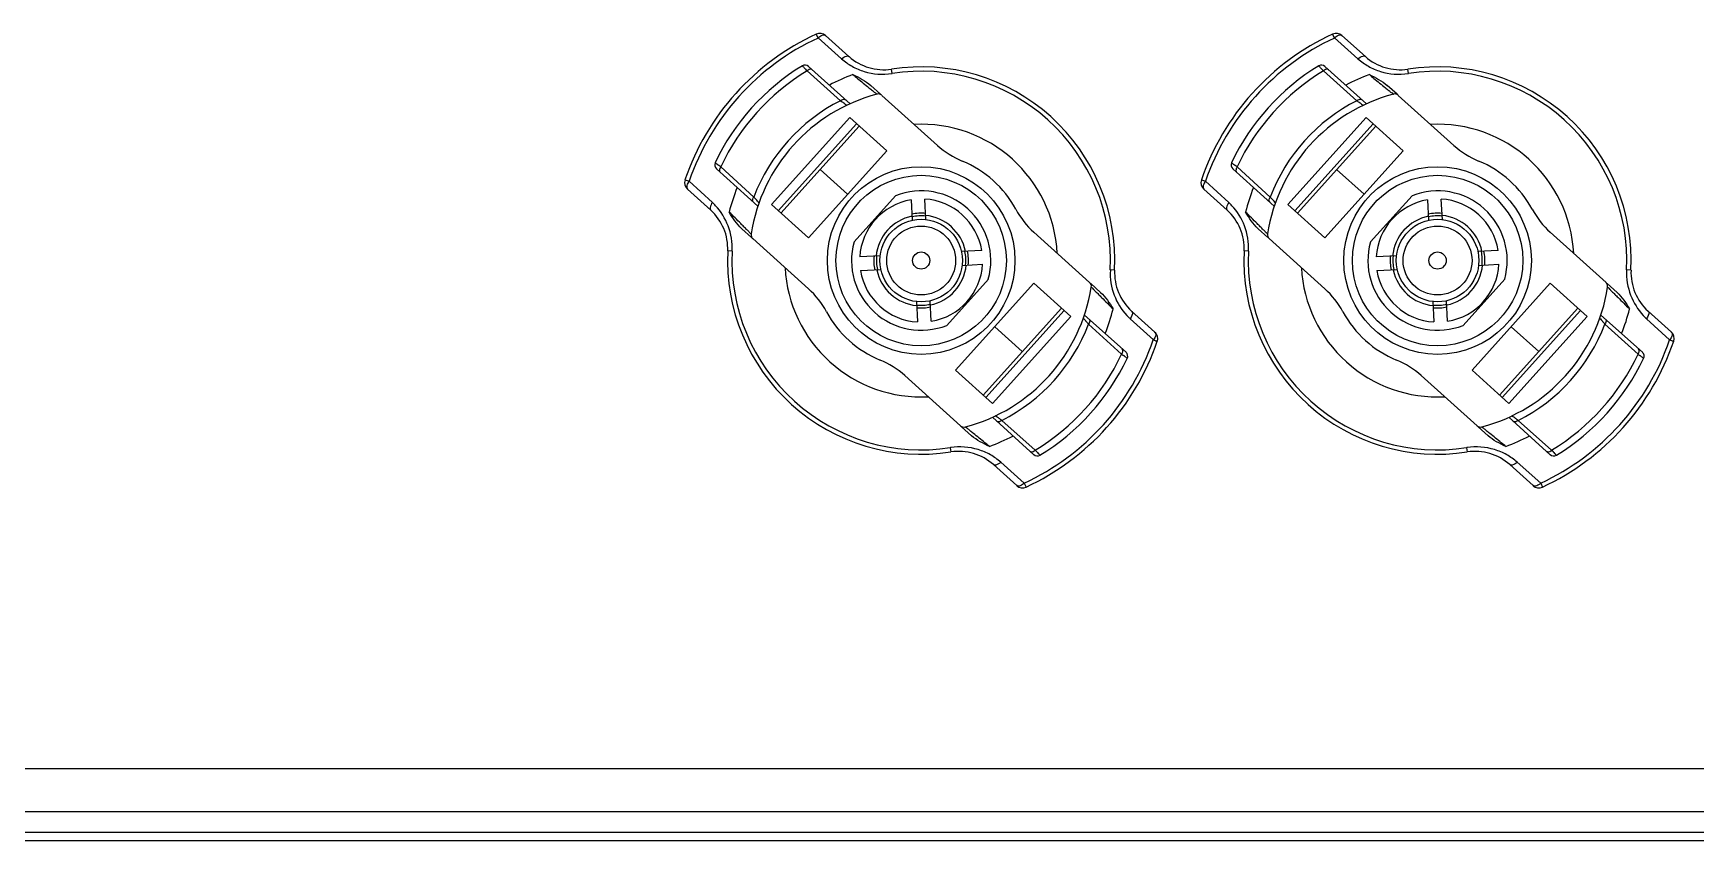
# Model space of a CAD drawing. Header units: millimetres. Extents: x 10297564 to 11610295, y -9287743 to -8409454.
# Drawn here: x 10488169 to 10490107, y -9077752 to -9076811 of the extents above; entities that cross this region are included whole.
import ezdxf

# ---------------------------------------------------------------- set-up
doc = ezdxf.new("R2010")
doc.units = ezdxf.units.MM
doc.header["$LTSCALE"] = 100
doc.layers.add('-0', color=7, linetype='Continuous')

# ---------------------------------------------------------------- blocks, each defined once
blk = doc.blocks.new('인버터 외형도')
at = {"layer": '-0', "linetype": 'Continuous'}
for p, q in [((89957.6, 53531), (89956, 53534.4)), ((89984.6, 53514.8), (89964.2, 53533.1)), ((90409, 53531), (90407.4, 53534.4)), ((90436.1, 53514.8), (90415.6, 53533.1)), ((89957.6, 53531), (89978.2, 53512.7)), ((90409, 53531), (90429.6, 53512.7)), ((89985.5, 53473.4), (89949.2, 53506.1)), ((90022.3, 53500), (90021.7, 53503.7)), ((90437, 53473.4), (90400.7, 53506.1)), ((90473.8, 53500), (90473.2, 53503.7)), ((89948.1, 53502.1), (89977.3, 53476.1)), ((90012.3, 53481.7), (90003.6, 53489.5)), ((90399.5, 53502.1), (90428.7, 53476.1)), ((90463.8, 53481.7), (90455.1, 53489.5)), ((90013.3, 53480.8), (90062, 53437)), ((90464.7, 53480.8), (90513.4, 53437)), ((89985.3, 53461.4), (89916.9, 53385.4)), ((89985.3, 53461.4), (90017.7, 53432.3)), ((90436.8, 53461.4), (90368.3, 53385.4)), ((90436.8, 53461.4), (90469.1, 53432.3)), ((89991.3, 53456), (89922.8, 53380)), ((89993.6, 53454), (89925.1, 53377.9)), ((90442.8, 53456), (90374.3, 53380)), ((90445.1, 53454), (90376.6, 53377.9)), ((90017.7, 53432.3), (89949.2, 53356.3)), ((90469.1, 53432.3), (90400.7, 53356.3)), ((89905, 53384), (89868.7, 53416.6)), ((89901.4, 53391.9), (89872.5, 53418.2)), ((90356.4, 53384), (90320.1, 53416.6)), ((90352.9, 53391.9), (90324, 53418.2)), ((89841.3, 53407), (89844.8, 53405.8)), ((89865.2, 53387.1), (89844.8, 53405.8)), ((89959.4, 53415.9), (89983.4, 53394.3)), ((90292.7, 53407), (90296.3, 53405.8)), ((90316.6, 53387.1), (90296.3, 53405.8)), ((90410.9, 53415.9), (90434.9, 53394.3)), ((89843.3, 53398.9), (89863.8, 53380.5)), ((89989, 53352.7), (90025.4, 53393.1)), ((90038.9, 53389.4), (90039.9, 53371.4)), ((90051.9, 53372), (90051, 53390.1)), ((90294.8, 53398.9), (90315.2, 53380.5)), ((90440.5, 53352.7), (90476.9, 53393.1)), ((90490.4, 53389.4), (90491.3, 53371.4)), ((90503.4, 53372), (90502.4, 53390.1)), ((89949.2, 53356.3), (89916.9, 53385.4)), ((90400.7, 53356.3), (90368.3, 53385.4)), ((89899.5, 53356.5), (89890.9, 53364.2)), ((90195, 53317.2), (90146.3, 53361.1)), ((90350.9, 53356.5), (90342.3, 53364.2)), ((90646.5, 53317.2), (90597.7, 53361.1)), ((89882.4, 53344.6), (89878.6, 53344.8)), ((89900.5, 53355.6), (89949.2, 53311.7)), ((90100.8, 53345.2), (90082.7, 53344.3)), ((90333.9, 53344.6), (90330.1, 53344.8)), ((90352, 53355.6), (90400.7, 53311.7)), ((90552.2, 53345.2), (90534.2, 53344.3)), ((90012.1, 53340.6), (89994.1, 53339.6)), ((90083.3, 53332.2), (90101.4, 53333.2)), ((90463.6, 53340.6), (90445.6, 53339.6)), ((90534.8, 53332.2), (90552.9, 53333.2)), ((89994.7, 53327.6), (90012.8, 53328.5)), ((90106.5, 53320.1), (90070.1, 53279.7)), ((90077.8, 53240.5), (90146.3, 53316.5)), ((90146.3, 53316.5), (90178.6, 53287.4)), ((90196, 53316.3), (90204.6, 53308.5)), ((90216.8, 53328), (90213.1, 53328.2)), ((90446.2, 53327.6), (90464.2, 53328.5)), ((90557.9, 53320.1), (90521.6, 53279.7)), ((90529.3, 53240.5), (90597.7, 53316.5)), ((90597.7, 53316.5), (90630.1, 53287.4)), ((90647.5, 53316.3), (90656.1, 53308.5)), ((90668.3, 53328), (90664.5, 53328.2)), ((90043.6, 53300.8), (90044.5, 53282.7)), ((90056.5, 53283.4), (90055.6, 53301.4)), ((90495, 53300.8), (90496, 53282.7)), ((90508, 53283.4), (90507.1, 53301.4)), ((90101.8, 53218.8), (90170.3, 53294.9)), ((90104.2, 53216.7), (90172.6, 53292.8)), ((90178.6, 53287.4), (90110.1, 53211.4)), ((90226.8, 53256.2), (90190.5, 53288.8)), ((90230.3, 53285.6), (90250.7, 53267)), ((90252.1, 53273.9), (90231.7, 53292.2)), ((90553.3, 53218.8), (90621.8, 53294.9)), ((90555.6, 53216.7), (90624.1, 53292.8)), ((90630.1, 53287.4), (90561.6, 53211.4)), ((90678.3, 53256.2), (90642, 53288.8)), ((90681.8, 53285.6), (90702.1, 53267)), ((90703.6, 53273.9), (90683.2, 53292.2)), ((90136.1, 53256.8), (90112, 53278.5)), ((90194, 53280.9), (90223, 53254.6)), ((90587.6, 53256.8), (90563.5, 53278.5)), ((90645.5, 53280.9), (90674.5, 53254.6)), ((90033.5, 53235.8), (90082.2, 53192)), ((90110.1, 53211.4), (90077.8, 53240.5)), ((90485, 53235.8), (90533.7, 53192)), ((90561.6, 53211.4), (90529.3, 53240.5)), ((90146.2, 53166.7), (90110, 53199.4)), ((90597.7, 53166.7), (90561.4, 53199.4)), ((90083.1, 53191.1), (90091.8, 53183.3)), ((90147.4, 53170.7), (90118.2, 53196.7)), ((90534.6, 53191.1), (90543.3, 53183.3)), ((90598.9, 53170.7), (90569.7, 53196.7)), ((90073.2, 53172.8), (90073.7, 53169.1)), ((90524.6, 53172.8), (90525.2, 53169.1)), ((90110.9, 53158), (90131.3, 53139.7)), ((90137.9, 53141.8), (90117.3, 53160.1)), ((90562.3, 53158), (90582.8, 53139.7)), ((90589.4, 53141.8), (90568.8, 53160.1)), ((90137.9, 53141.8), (90139.5, 53138.4)), ((90589.4, 53141.8), (90591, 53138.4)), ((86344.3, 52892.5), (98066.6, 52892.5)), ((86344.2, 52854.8), (98084.1, 52854.8)), ((88603, 52836.8), (96082.4, 52836.8)), ((92284.8, 52829.2), (88954.4, 52829.2))]:
    blk.add_line(p, q, dxfattribs=at)
for centre, radius in [((90047.7, 53336.4), 82), ((90499.2, 53336.4), 82), ((90047.7, 53336.4), 74.5), ((90499.2, 53336.4), 74.5), ((90047.7, 53336.4), 36.1), ((90047.7, 53336.4), 30.1), ((90499.2, 53336.4), 36.1), ((90499.2, 53336.4), 30.1), ((90047.7, 53336.4), 7.52), ((90499.2, 53336.4), 7.52)]:
    blk.add_circle(centre, radius, dxfattribs=at)
for centre, radius, start, end in [((90047.7, 53336.4), 218.2, 114.8676, 161.1324), ((89959.1, 53527.5), 7.52, 48, 114.8676), ((90499.2, 53336.4), 218.2, 114.8676, 161.1324), ((90410.6, 53527.5), 7.52, 48, 114.8676), ((90047.7, 53336.4), 214.4, 114.8689, 161.1314), ((89967.6, 53520.1), 14.8, 129.2962, 132.6551), ((90499.2, 53336.4), 214.4, 114.8689, 161.1314), ((90419, 53520.1), 14.8, 129.2962, 132.6551), ((90047.7, 53336.4), 199.4, 121.3985, 154.6015), ((89946.2, 53502.7), 4.51, 48, 121.3985), ((90170.4, 53713.8), 307, 223.1811, 223.591), ((90014.8, 53548.3), 45.1, 228, 278.8333), ((90047.7, 53336.4), 169.3, 357.1667, 98.8333), ((90499.2, 53336.4), 199.4, 121.3985, 154.6015), ((90397.7, 53502.7), 4.51, 48, 121.3985), ((90621.9, 53713.8), 307, 223.1811, 223.591), ((90466.3, 53548.3), 45.1, 228, 278.8333), ((90499.2, 53336.4), 169.3, 357.1667, 98.8333), ((90047.7, 53336.4), 193.4, 121.0224, 154.9776), ((90047.7, 53336.4), 173.1, 110.1614, 117.5973), ((90015.5, 53539.2), 39.9, 279.4384, 279.8667), ((90047.7, 53336.4), 165.5, 357.1676, 98.833), ((90499.2, 53336.4), 193.4, 121.0224, 154.9776), ((90499.2, 53336.4), 173.1, 110.1614, 117.5973), ((90467, 53539.2), 39.9, 279.4384, 279.8667), ((90499.2, 53336.4), 165.5, 357.1676, 98.833), ((90047.7, 53336.4), 150.5, 104.8802, 171.1198), ((90047.7, 53336.4), 156.5, 116.7696, 159.2301), ((90010.2, 53477.5), 4.51, 48, 104.8802), ((90499.2, 53336.4), 150.5, 104.8802, 171.1198), ((90499.2, 53336.4), 156.5, 116.7696, 159.2301), ((90461.7, 53477.5), 4.51, 48, 104.8802), ((90177.3, 53744.4), 334.6, 233.8075, 233.9317), ((90628.8, 53744.4), 334.6, 233.8075, 233.9317), ((90047.7, 53336.4), 119.2, 3, 93), ((90499.2, 53336.4), 119.2, 3, 93), ((90112.3, 53492.9), 75.2, 228, 247.5718), ((90563.8, 53492.9), 75.2, 228, 247.5718), ((89871.7, 53420), 4.51, 154.6015, 228), ((89686.5, 53176.6), 304.9, 52.4084, 52.821), ((90047.7, 53336.4), 94.1, 28.4282, 67.5718), ((90323.2, 53420), 4.51, 154.6015, 228), ((90138, 53176.6), 304.9, 52.4084, 52.821), ((90499.2, 53336.4), 94.1, 28.4282, 67.5718), ((89848.4, 53404.5), 7.52, 161.1324, 228), ((89856.6, 53397), 14.7, 143.3433, 146.7073), ((90299.8, 53404.5), 7.52, 161.1324, 228), ((90308.1, 53397), 14.7, 143.3433, 146.7073), ((90047.7, 53336.4), 173.1, 158.4027, 165.8386), ((89657, 53166.2), 332.7, 42.0688, 42.1936), ((90047.7, 53336.4), 53.8, 99.4302, 176.5698), ((90047.7, 53336.4), 60.9, 344.4836, 111.5164), ((90047.7, 53336.4), 53.8, 9.4302, 86.5698), ((90499.2, 53336.4), 173.1, 158.4027, 165.8386), ((90108.4, 53166.2), 332.7, 42.0688, 42.1936), ((90499.2, 53336.4), 53.8, 99.4302, 176.5698), ((90499.2, 53336.4), 60.9, 344.4836, 111.5164), ((90499.2, 53336.4), 53.8, 9.4302, 86.5698), ((89833.5, 53347), 45.1, 357.1667, 48), ((89811.2, 53330.9), 78, 43.2552, 46.1552), ((90047.7, 53336.4), 39.6, 101.7342, 174.2658), ((90047.7, 53336.4), 41.4, 84.6364, 101.3636), ((90047.7, 53336.4), 39.1, 84.2461, 101.7539), ((90047.7, 53336.4), 39.6, 11.7342, 84.2658), ((90196.6, 53417), 75.2, 208.4282, 228), ((90285, 53347), 45.1, 357.1667, 48), ((90262.6, 53330.9), 78, 43.2552, 46.1552), ((90499.2, 53336.4), 39.6, 101.7342, 174.2658), ((90499.2, 53336.4), 41.4, 84.6364, 101.3636), ((90499.2, 53336.4), 39.1, 84.2461, 101.7539), ((90499.2, 53336.4), 39.6, 11.7342, 84.2658), ((90648.1, 53417), 75.2, 208.4282, 228), ((89903.5, 53358.9), 4.51, 171.1198, 228), ((90355, 53358.9), 4.51, 171.1198, 228), ((90047.7, 53336.4), 169.3, 177.1667, 278.8333), ((90047.7, 53336.4), 165.5, 177.1676, 278.833), ((89841, 53347.3), 41.5, 356.2133, 356.6341), ((90047.7, 53336.4), 60.9, 164.4836, 291.5164), ((90047.7, 53336.4), 39.1, 354.2461, 11.7539), ((90047.7, 53336.4), 41.4, 354.6364, 11.3636), ((90499.2, 53336.4), 169.3, 177.1667, 278.8333), ((90499.2, 53336.4), 165.5, 177.1676, 278.833), ((90292.5, 53347.3), 41.5, 356.2133, 356.6341), ((90499.2, 53336.4), 60.9, 164.4836, 291.5164), ((90499.2, 53336.4), 39.1, 354.2461, 11.7539), ((90499.2, 53336.4), 41.4, 354.6364, 11.3636), ((90047.7, 53336.4), 119.2, 183, 273), ((90047.7, 53336.4), 41.4, 174.6364, 191.3636), ((90047.7, 53336.4), 39.1, 174.2461, 191.7539), ((90047.7, 53336.4), 39.6, 281.7342, 354.2658), ((90047.7, 53336.4), 53.8, 279.4302, 356.5698), ((90499.2, 53336.4), 119.2, 183, 273), ((90499.2, 53336.4), 41.4, 174.6364, 191.3636), ((90499.2, 53336.4), 39.1, 174.2461, 191.7539), ((90499.2, 53336.4), 39.6, 281.7342, 354.2658), ((90499.2, 53336.4), 53.8, 279.4302, 356.5698), ((90047.7, 53336.4), 53.8, 189.4302, 266.5698), ((90047.7, 53336.4), 39.6, 191.7342, 264.2658), ((90192, 53313.9), 4.51, 351.1198, 48), ((90254.5, 53325.5), 41.6, 176.2191, 176.6393), ((90261.9, 53325.8), 45.1, 177.1667, 228), ((90499.2, 53336.4), 53.8, 189.4302, 266.5698), ((90499.2, 53336.4), 39.6, 191.7342, 264.2658), ((90643.4, 53313.9), 4.51, 351.1198, 48), ((90706, 53325.5), 41.6, 176.2191, 176.6393), ((90713.4, 53325.8), 45.1, 177.1667, 228), ((89898.9, 53255.8), 75.2, 28.4282, 48), ((90047.7, 53336.4), 150.5, 284.8802, 351.1198), ((90350.3, 53255.8), 75.2, 28.4282, 48), ((90499.2, 53336.4), 150.5, 284.8802, 351.1198), ((90047.7, 53336.4), 94.1, 208.4282, 247.5718), ((90047.7, 53336.4), 39.1, 264.2461, 281.7539), ((90047.7, 53336.4), 41.4, 264.6364, 281.3636), ((90047.7, 53336.4), 173.1, 338.4027, 345.8386), ((90284.3, 53341.9), 78, 223.2553, 226.1555), ((90499.2, 53336.4), 94.1, 208.4282, 247.5718), ((90499.2, 53336.4), 39.1, 264.2461, 281.7539), ((90499.2, 53336.4), 41.4, 264.6364, 281.3636), ((90499.2, 53336.4), 173.1, 338.4027, 345.8386), ((90735.8, 53341.9), 78, 223.2553, 226.1555), ((90047.7, 53336.4), 156.5, 296.7696, 339.2301), ((90438.5, 53506.6), 332.7, 222.0688, 222.1936), ((90247.1, 53268.3), 7.52, 341.1324, 48), ((90499.2, 53336.4), 156.5, 296.7696, 339.2301), ((90890, 53506.6), 332.7, 222.0688, 222.1936), ((90698.6, 53268.3), 7.52, 341.1324, 48), ((90047.7, 53336.4), 214.4, 294.8685, 341.1312), ((90047.7, 53336.4), 218.2, 294.8676, 341.1324), ((90239.1, 53275.6), 14.4, 323.3235, 326.803), ((90499.2, 53336.4), 214.4, 294.8685, 341.1312), ((90499.2, 53336.4), 218.2, 294.8676, 341.1324), ((90690.6, 53275.6), 14.4, 323.3235, 326.803), ((89983.1, 53179.9), 75.2, 48, 67.5718), ((90047.7, 53336.4), 193.4, 301.0224, 334.9776), ((90047.7, 53336.4), 199.4, 301.3985, 334.6015), ((90409, 53496.2), 304.9, 232.4084, 232.821), ((90223.8, 53252.8), 4.51, 334.6015, 48), ((90434.6, 53179.9), 75.2, 48, 67.5718), ((90499.2, 53336.4), 193.4, 301.0224, 334.9776), ((90499.2, 53336.4), 199.4, 301.3985, 334.6015), ((90860.4, 53496.2), 304.9, 232.4084, 232.821), ((90675.3, 53252.8), 4.51, 334.6015, 48), ((89918.2, 52928.4), 334.6, 53.8075, 53.9317), ((90369.7, 52928.4), 334.6, 53.8075, 53.9317), ((90085.2, 53195.3), 4.51, 228, 284.8802), ((90536.7, 53195.3), 4.51, 228, 284.8802), ((90080, 53133.5), 39.9, 99.4331, 99.8608), ((90080.7, 53124.5), 45.1, 48, 98.8333), ((90047.7, 53336.4), 173.1, 290.1614, 297.5973), ((89925.1, 52959), 307, 43.1811, 43.591), ((90531.5, 53133.5), 39.9, 99.4331, 99.8608), ((90532.1, 53124.5), 45.1, 48, 98.8333), ((90499.2, 53336.4), 173.1, 290.1614, 297.5973), ((90376.6, 52959), 307, 43.1811, 43.591), ((90149.3, 53170.1), 4.51, 228, 301.3985), ((90600.7, 53170.1), 4.51, 228, 301.3985), ((90127.9, 53152.7), 14.8, 309.2931, 312.647), ((90579.4, 53152.7), 14.8, 309.2931, 312.647), ((90136.3, 53145.2), 7.52, 228, 294.8676), ((90587.8, 53145.2), 7.52, 228, 294.8676)]:
    blk.add_arc(centre, radius, start, end, dxfattribs=at)
for points, knots in [([(89958.2, 53531.5), (89958.8, 53532), (89960.4, 53533.2), (89963.1, 53534.1), (89964.2, 53533.1)], [0, 0, 0, 0, 0.338702, 1, 1, 1, 1]), ([(90409.7, 53531.5), (90410.2, 53532), (90411.8, 53533.2), (90414.6, 53534.1), (90415.6, 53533.1)], [0, 0, 0, 0, 0.338702, 1, 1, 1, 1]), ([(89946.6, 53503.7), (89946.2, 53504.1), (89945.5, 53504.8), (89944.7, 53505.8), (89944.1, 53506.1), (89943.9, 53506.6), (89943.9, 53506.6)], [0, 0, 0, 0, 0.424919, 0.740108, 0.93407, 1, 1, 1, 1]), ([(89952.5, 53503.2), (89952.2, 53503.4), (89950.7, 53504), (89949, 53503), (89948.1, 53502.1)], [0, 0, 0, 0, 0.196664, 1, 1, 1, 1]), ([(89978.2, 53512.7), (89978.8, 53513.2), (89980.4, 53514.5), (89983.4, 53515.8), (89984.6, 53514.8)], [0, 0, 0, 0, 0.332084, 1, 1, 1, 1]), ([(89978.2, 53512.7), (89981, 53510.3), (89987.2, 53505.7), (90001.7, 53499.7), (90014.1, 53498.6), (90022, 53499.9)], [0, 0, 0, 0, 0.238069, 0.484653, 1, 1, 1, 1]), ([(90398, 53503.7), (90397.6, 53504.1), (90397, 53504.8), (90396.1, 53505.8), (90395.6, 53506.1), (90395.4, 53506.6), (90395.3, 53506.6)], [0, 0, 0, 0, 0.424919, 0.740108, 0.93407, 1, 1, 1, 1]), ([(90404, 53503.2), (90403.7, 53503.4), (90402.2, 53504), (90400.5, 53503), (90399.5, 53502.1)], [0, 0, 0, 0, 0.196664, 1, 1, 1, 1]), ([(90429.6, 53512.7), (90430.2, 53513.2), (90431.9, 53514.5), (90434.9, 53515.8), (90436.1, 53514.8)], [0, 0, 0, 0, 0.332084, 1, 1, 1, 1]), ([(90429.6, 53512.7), (90432.5, 53510.3), (90438.6, 53505.7), (90453.1, 53499.7), (90465.5, 53498.6), (90473.5, 53499.9)], [0, 0, 0, 0, 0.238069, 0.484653, 1, 1, 1, 1]), ([(89988.1, 53498.9), (89989.4, 53497.8), (89994.1, 53494), (89998.7, 53490.2), (90002.1, 53487.5)], [0, 0, 0, 0, 0.281113, 1, 1, 1, 1]), ([(90439.6, 53498.9), (90440.9, 53497.8), (90445.5, 53494), (90450.2, 53490.2), (90453.6, 53487.5)], [0, 0, 0, 0, 0.281113, 1, 1, 1, 1]), ([(89977.3, 53476.1), (89977.6, 53476.4), (89978.8, 53477.3), (89980.7, 53477.7), (89981.5, 53477)], [0, 0, 0, 0, 0.312788, 1, 1, 1, 1]), ([(90002.1, 53487.5), (90003.1, 53486.7), (90004.8, 53485.4), (90006.9, 53483.4), (90008.3, 53482.7), (90008.9, 53481.8), (90009.1, 53481.8)], [0, 0, 0, 0, 0.416449, 0.733013, 0.931329, 1, 1, 1, 1]), ([(90428.7, 53476.1), (90429.1, 53476.4), (90430.2, 53477.3), (90432.2, 53477.7), (90433, 53477)], [0, 0, 0, 0, 0.312788, 1, 1, 1, 1]), ([(90453.6, 53487.5), (90454.5, 53486.7), (90456.3, 53485.4), (90458.4, 53483.4), (90459.8, 53482.7), (90460.4, 53481.8), (90460.6, 53481.8)], [0, 0, 0, 0, 0.416449, 0.733013, 0.931329, 1, 1, 1, 1]), ([(89980.3, 53473.9), (89980.9, 53473.5), (89981.6, 53472.8), (89982.5, 53472.4), (89982.7, 53472.1), (89982.8, 53472.1)], [0, 0, 0, 0, 0.736988, 0.932727, 1, 1, 1, 1]), ([(90431.7, 53473.9), (90432.4, 53473.5), (90433.1, 53472.8), (90434, 53472.4), (90434.2, 53472.1), (90434.2, 53472.1)], [0, 0, 0, 0, 0.736988, 0.932727, 1, 1, 1, 1]), ([(89867.6, 53421.9), (89867.6, 53421.8), (89868.1, 53421.7), (89868.5, 53421.2), (89869.6, 53420.5), (89870.3, 53419.9), (89870.7, 53419.5)], [0, 0, 0, 0, 0.065935, 0.259896, 0.575085, 1, 1, 1, 1]), ([(89872.5, 53418.2), (89872.2, 53417.8), (89871.4, 53416.5), (89871.1, 53414.4), (89871.9, 53413.7)], [0, 0, 0, 0, 0.318855, 1, 1, 1, 1]), ([(90319.1, 53421.9), (90319, 53421.8), (90319.6, 53421.7), (90319.9, 53421.2), (90321, 53420.5), (90321.8, 53419.9), (90322.2, 53419.5)], [0, 0, 0, 0, 0.065935, 0.259896, 0.575085, 1, 1, 1, 1]), ([(90324, 53418.2), (90323.7, 53417.8), (90322.9, 53416.5), (90322.6, 53414.4), (90323.4, 53413.7)], [0, 0, 0, 0, 0.318855, 1, 1, 1, 1]), ([(89844.3, 53405), (89843.9, 53404.4), (89842.9, 53402.7), (89842.3, 53399.9), (89843.3, 53398.9)], [0, 0, 0, 0, 0.338669, 1, 1, 1, 1]), ([(90295.8, 53405), (90295.4, 53404.4), (90294.4, 53402.7), (90293.8, 53399.9), (90294.8, 53398.9)], [0, 0, 0, 0, 0.338669, 1, 1, 1, 1]), ([(89900.9, 53387.6), (89900.7, 53387.8), (89900, 53389.2), (89900.7, 53390.9), (89901.4, 53391.9)], [0, 0, 0, 0, 0.191653, 1, 1, 1, 1]), ([(89905.9, 53386.8), (89906, 53386.9), (89905.6, 53387.1), (89905.2, 53387.9), (89904.4, 53388.6), (89903.9, 53389.1)], [0, 0, 0, 0, 0.067289, 0.263023, 1, 1, 1, 1]), ([(90352.4, 53387.6), (90352.2, 53387.8), (90351.4, 53389.2), (90352.2, 53390.9), (90352.9, 53391.9)], [0, 0, 0, 0, 0.191653, 1, 1, 1, 1]), ([(90357.4, 53386.8), (90357.4, 53386.9), (90357.1, 53387.1), (90356.7, 53387.9), (90355.9, 53388.6), (90355.4, 53389.1)], [0, 0, 0, 0, 0.067289, 0.263023, 1, 1, 1, 1]), ([(89865.2, 53387.1), (89864.7, 53386.5), (89863.6, 53384.7), (89862.6, 53381.6), (89863.8, 53380.5)], [0, 0, 0, 0, 0.332083, 1, 1, 1, 1]), ([(89882.4, 53344.9), (89882.9, 53352.2), (89880.4, 53366.8), (89872.7, 53379.3), (89867.9, 53384.3)], [0, 0, 0, 0, 0.515411, 1, 1, 1, 1]), ([(89892.7, 53366), (89891.8, 53366.9), (89887.6, 53371.2), (89883.3, 53375.4), (89879.9, 53378.7)], [0, 0, 0, 0, 0.214659, 1, 1, 1, 1]), ([(90316.6, 53387.1), (90316.2, 53386.5), (90315, 53384.7), (90314.1, 53381.6), (90315.2, 53380.5)], [0, 0, 0, 0, 0.332083, 1, 1, 1, 1]), ([(90333.9, 53344.9), (90334.3, 53352.2), (90331.9, 53366.8), (90324.2, 53379.3), (90319.4, 53384.3)], [0, 0, 0, 0, 0.515411, 1, 1, 1, 1]), ([(90344.2, 53366), (90343.3, 53366.9), (90339.1, 53371.2), (90334.7, 53375.4), (90331.4, 53378.7)], [0, 0, 0, 0, 0.214659, 1, 1, 1, 1]), ([(89899, 53359.6), (89899.1, 53359.8), (89898.1, 53360.3), (89897.3, 53361.6), (89895.1, 53363.5), (89893.6, 53365.1), (89892.7, 53366)], [0, 0, 0, 0, 0.068681, 0.266975, 0.583551, 1, 1, 1, 1]), ([(90350.5, 53359.6), (90350.6, 53359.8), (90349.6, 53360.3), (90348.7, 53361.6), (90346.6, 53363.5), (90345.1, 53365.1), (90344.2, 53366)], [0, 0, 0, 0, 0.068681, 0.266975, 0.583551, 1, 1, 1, 1]), ([(90213.1, 53327.9), (90212.6, 53320.6), (90215, 53306), (90222.8, 53293.5), (90227.5, 53288.5)], [0, 0, 0, 0, 0.515411, 1, 1, 1, 1]), ([(90664.5, 53327.9), (90664.1, 53320.6), (90666.5, 53306), (90674.3, 53293.5), (90679, 53288.5)], [0, 0, 0, 0, 0.515411, 1, 1, 1, 1]), ([(90196.4, 53313.2), (90196.4, 53313), (90197.4, 53312.5), (90198.2, 53311.2), (90200.4, 53309.3), (90201.9, 53307.7), (90202.7, 53306.8)], [0, 0, 0, 0, 0.068681, 0.266975, 0.583551, 1, 1, 1, 1]), ([(90202.7, 53306.8), (90203.7, 53305.9), (90207.9, 53301.6), (90212.2, 53297.4), (90215.5, 53294.1)], [0, 0, 0, 0, 0.214659, 1, 1, 1, 1]), ([(90647.9, 53313.2), (90647.9, 53313), (90648.8, 53312.5), (90649.7, 53311.2), (90651.8, 53309.3), (90653.3, 53307.7), (90654.2, 53306.8)], [0, 0, 0, 0, 0.068681, 0.266975, 0.583551, 1, 1, 1, 1]), ([(90654.2, 53306.8), (90655.1, 53305.9), (90659.4, 53301.6), (90663.7, 53297.4), (90667, 53294.1)], [0, 0, 0, 0, 0.214659, 1, 1, 1, 1]), ([(90189.5, 53286), (90189.5, 53285.9), (90189.8, 53285.7), (90190.3, 53284.9), (90191.1, 53284.2), (90191.6, 53283.7)], [0, 0, 0, 0, 0.067289, 0.263023, 1, 1, 1, 1]), ([(90231.7, 53292.2), (90232, 53292), (90233, 53289.7), (90231.5, 53287.2), (90230.3, 53285.6)], [0, 0, 0, 0, 0.166451, 1, 1, 1, 1]), ([(90641, 53286), (90641, 53285.9), (90641.3, 53285.7), (90641.8, 53284.9), (90642.5, 53284.2), (90643, 53283.7)], [0, 0, 0, 0, 0.067289, 0.263023, 1, 1, 1, 1]), ([(90683.2, 53292.2), (90683.5, 53292), (90684.5, 53289.7), (90682.9, 53287.2), (90681.8, 53285.6)], [0, 0, 0, 0, 0.166451, 1, 1, 1, 1]), ([(90194.5, 53285.2), (90194.7, 53285), (90195.5, 53283.6), (90194.7, 53281.9), (90194, 53280.9)], [0, 0, 0, 0, 0.191653, 1, 1, 1, 1]), ([(90252.1, 53273.9), (90252.4, 53273.6), (90253.4, 53271.5), (90252.1, 53269.2), (90251.2, 53267.7)], [0, 0, 0, 0, 0.177307, 1, 1, 1, 1]), ([(90646, 53285.2), (90646.2, 53285), (90647, 53283.6), (90646.2, 53281.9), (90645.5, 53280.9)], [0, 0, 0, 0, 0.191653, 1, 1, 1, 1]), ([(90703.6, 53273.9), (90703.9, 53273.6), (90704.9, 53271.5), (90703.6, 53269.2), (90702.6, 53267.7)], [0, 0, 0, 0, 0.177307, 1, 1, 1, 1]), ([(90223, 53254.6), (90223.3, 53255), (90224.1, 53256.3), (90224.3, 53258.4), (90223.5, 53259.1)], [0, 0, 0, 0, 0.318855, 1, 1, 1, 1]), ([(90250.7, 53267), (90251.2, 53267), (90252, 53266.6), (90253.2, 53266.1), (90253.7, 53266.1), (90254.2, 53265.8), (90254.2, 53265.8)], [0, 0, 0, 0, 0.41407, 0.731866, 0.931777, 1, 1, 1, 1]), ([(90674.5, 53254.6), (90674.8, 53255), (90675.6, 53256.3), (90675.8, 53258.4), (90675, 53259.1)], [0, 0, 0, 0, 0.318855, 1, 1, 1, 1]), ([(90702.1, 53267), (90702.6, 53267), (90703.5, 53266.6), (90704.6, 53266.1), (90705.2, 53266.1), (90705.7, 53265.8), (90705.7, 53265.8)], [0, 0, 0, 0, 0.41407, 0.731866, 0.931777, 1, 1, 1, 1]), ([(90227.9, 53250.9), (90227.9, 53251), (90227.4, 53251.1), (90227, 53251.6), (90225.9, 53252.3), (90225.2, 53252.9), (90224.7, 53253.3)], [0, 0, 0, 0, 0.065935, 0.259896, 0.575085, 1, 1, 1, 1]), ([(90679.3, 53250.9), (90679.4, 53251), (90678.8, 53251.1), (90678.5, 53251.6), (90677.4, 53252.3), (90676.6, 53252.9), (90676.2, 53253.3)], [0, 0, 0, 0, 0.065935, 0.259896, 0.575085, 1, 1, 1, 1]), ([(90115.2, 53198.9), (90114.6, 53199.3), (90113.8, 53200), (90113, 53200.4), (90112.8, 53200.7), (90112.7, 53200.7)], [0, 0, 0, 0, 0.736988, 0.932727, 1, 1, 1, 1]), ([(90566.7, 53198.9), (90566.1, 53199.3), (90565.3, 53200), (90564.4, 53200.4), (90564.2, 53200.7), (90564.2, 53200.7)], [0, 0, 0, 0, 0.736988, 0.932727, 1, 1, 1, 1]), ([(90093.4, 53185.3), (90092.4, 53186.1), (90090.7, 53187.4), (90088.6, 53189.4), (90087.1, 53190.1), (90086.6, 53191), (90086.4, 53191)], [0, 0, 0, 0, 0.416449, 0.733013, 0.931329, 1, 1, 1, 1]), ([(90107.4, 53173.9), (90106.1, 53175), (90101.4, 53178.8), (90096.8, 53182.6), (90093.4, 53185.3)], [0, 0, 0, 0, 0.281113, 1, 1, 1, 1]), ([(90118.2, 53196.7), (90117.9, 53196.4), (90116.7, 53195.5), (90114.7, 53195.1), (90114, 53195.8)], [0, 0, 0, 0, 0.312788, 1, 1, 1, 1]), ([(90544.9, 53185.3), (90543.9, 53186.1), (90542.2, 53187.4), (90540, 53189.4), (90538.6, 53190.1), (90538, 53191), (90537.9, 53191)], [0, 0, 0, 0, 0.416449, 0.733013, 0.931329, 1, 1, 1, 1]), ([(90558.9, 53173.9), (90557.5, 53175), (90552.9, 53178.8), (90548.2, 53182.6), (90544.9, 53185.3)], [0, 0, 0, 0, 0.281113, 1, 1, 1, 1]), ([(90569.7, 53196.7), (90569.3, 53196.4), (90568.2, 53195.5), (90566.2, 53195.1), (90565.4, 53195.8)], [0, 0, 0, 0, 0.312788, 1, 1, 1, 1]), ([(90117.3, 53160.1), (90114.4, 53162.5), (90108.3, 53167.1), (90093.8, 53173.1), (90081.4, 53174.2), (90073.4, 53172.9)], [0, 0, 0, 0, 0.238069, 0.484653, 1, 1, 1, 1]), ([(90143, 53169.6), (90143.2, 53169.4), (90144.8, 53168.8), (90146.5, 53169.8), (90147.4, 53170.7)], [0, 0, 0, 0, 0.196664, 1, 1, 1, 1]), ([(90568.8, 53160.1), (90565.9, 53162.5), (90559.8, 53167.1), (90545.3, 53173.1), (90532.9, 53174.2), (90524.9, 53172.9)], [0, 0, 0, 0, 0.238069, 0.484653, 1, 1, 1, 1]), ([(90594.5, 53169.6), (90594.7, 53169.4), (90596.3, 53168.8), (90597.9, 53169.8), (90598.9, 53170.7)], [0, 0, 0, 0, 0.196664, 1, 1, 1, 1]), ([(90117.3, 53160.1), (90116.7, 53159.6), (90115, 53158.3), (90112, 53157), (90110.9, 53158)], [0, 0, 0, 0, 0.332084, 1, 1, 1, 1]), ([(90148.9, 53169.1), (90149.3, 53168.7), (90150, 53168), (90150.8, 53167), (90151.3, 53166.7), (90151.5, 53166.2), (90151.6, 53166.2)], [0, 0, 0, 0, 0.424919, 0.740108, 0.93407, 1, 1, 1, 1]), ([(90568.8, 53160.1), (90568.2, 53159.6), (90566.5, 53158.3), (90563.5, 53157), (90562.3, 53158)], [0, 0, 0, 0, 0.332084, 1, 1, 1, 1]), ([(90600.4, 53169.1), (90600.8, 53168.7), (90601.4, 53168), (90602.3, 53167), (90602.8, 53166.7), (90603, 53166.2), (90603.1, 53166.2)], [0, 0, 0, 0, 0.424919, 0.740108, 0.93407, 1, 1, 1, 1]), ([(90137.3, 53141.3), (90136.7, 53140.8), (90135.1, 53139.6), (90132.3, 53138.7), (90131.3, 53139.7)], [0, 0, 0, 0, 0.338712, 1, 1, 1, 1]), ([(90588.7, 53141.3), (90588.2, 53140.8), (90586.6, 53139.6), (90583.8, 53138.7), (90582.8, 53139.7)], [0, 0, 0, 0, 0.338712, 1, 1, 1, 1])]:
    blk.add_open_spline(points, degree=3, knots=knots, dxfattribs=at)
for points in [[(89988.1, 53498.9), (89993.6, 53496.3), (89999.1, 53493.5), (90003.6, 53489.5)], [(90439.6, 53498.9), (90445, 53496.3), (90450.6, 53493.5), (90455.1, 53489.5)], [(89977.3, 53476.1), (89978.1, 53475.5), (89978.9, 53474.9), (89979.7, 53474.4)], [(90428.7, 53476.1), (90429.5, 53475.5), (90430.3, 53474.9), (90431.2, 53474.4)], [(89903.4, 53389.7), (89902.8, 53390.4), (89902.1, 53391.1), (89901.4, 53391.9)], [(90354.9, 53389.7), (90354.2, 53390.4), (90353.6, 53391.1), (90352.9, 53391.9)], [(89890.9, 53364.2), (89886.4, 53368.3), (89883, 53373.6), (89879.9, 53378.7)], [(90342.3, 53364.2), (90337.8, 53368.3), (90334.5, 53373.6), (90331.4, 53378.7)], [(90204.6, 53308.5), (90209.1, 53304.5), (90212.4, 53299.2), (90215.5, 53294.1)], [(90656.1, 53308.5), (90660.6, 53304.5), (90663.9, 53299.2), (90667, 53294.1)], [(90192.1, 53283.1), (90192.7, 53282.4), (90193.4, 53281.7), (90194, 53280.9)], [(90643.5, 53283.1), (90644.2, 53282.4), (90644.9, 53281.7), (90645.5, 53280.9)], [(90118.2, 53196.7), (90117.4, 53197.3), (90116.6, 53197.9), (90115.8, 53198.4)], [(90569.7, 53196.7), (90568.9, 53197.3), (90568.1, 53197.9), (90567.3, 53198.4)], [(90107.4, 53173.9), (90101.9, 53176.5), (90096.3, 53179.2), (90091.8, 53183.3)], [(90558.9, 53173.9), (90553.4, 53176.5), (90547.8, 53179.2), (90543.3, 53183.3)]]:
    blk.add_open_spline(points, degree=3, dxfattribs=at)

msp = doc.modelspace()

# ---------------------------------------------------------------- block references
at = {"xscale": 1.333333333333333, "yscale": 1.333333333333333, "zscale": 1.333333333333333}
msp.add_blockref('인버터 외형도', (10369140.6, -9148191), dxfattribs=at)

doc.saveas('drawing.dxf')
